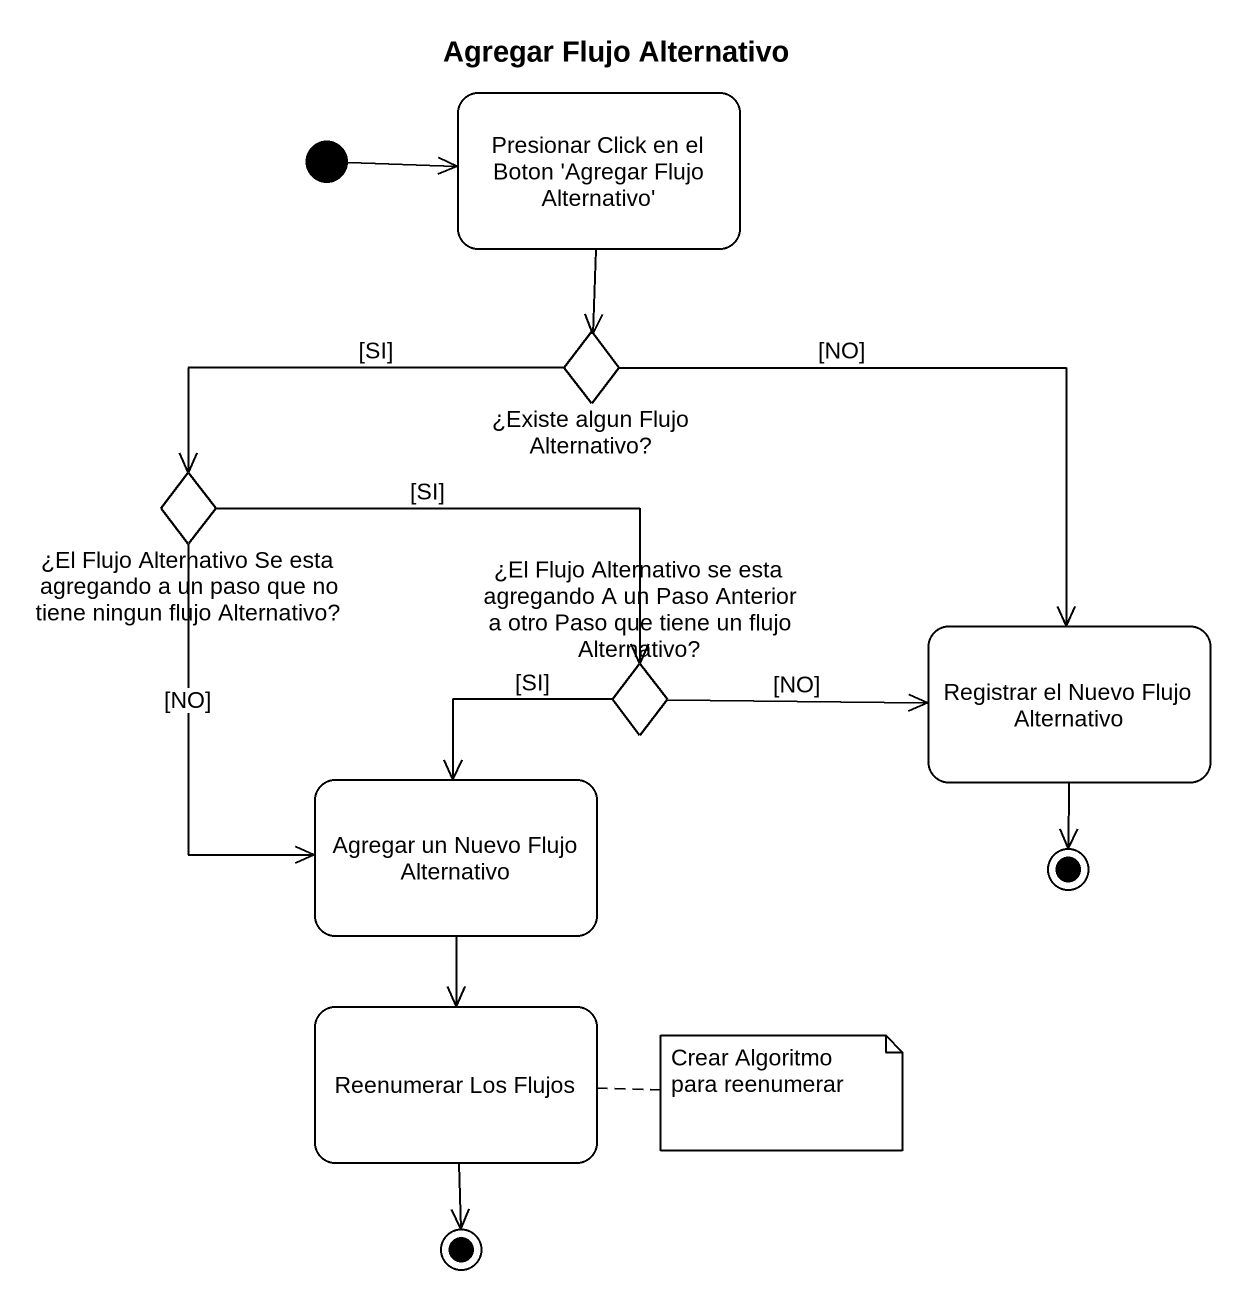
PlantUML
@startuml
title Agregar Flujo Alternativo
hide empty description
state "Presionar Click en el Boton 'Agregar Flujo Alternativo'" as Presionar_Click_en_el_Boton
state "¿Existe algun Flujo Alternativo?" as Existe_algun_Flujo <<choice>>
state "¿El Flujo Alternativo Se esta agregando a un paso que no tiene ningun flujo Alternativo?" as El_Flujo_Alternativo_Se <<choice>>
state "¿El Flujo Alternativo se esta agregando A un Paso Anterior a otro Paso que tiene un flujo Alternativo?" as El_Flujo_Alternativo_se <<choice>>
state "Registrar el Nuevo Flujo Alternativo" as Registrar_el_Nuevo_Flujo
state "Agregar un Nuevo Flujo Alternativo" as Agregar_un_Nuevo_Flujo
state final1 <<end>>
state "Reenumerar Los Flujos" as Reenumerar_Los_Flujos
state final2 <<end>>
[*] -right-> Presionar_Click_en_el_Boton
Presionar_Click_en_el_Boton --> Existe_algun_Flujo
Existe_algun_Flujo -left-> El_Flujo_Alternativo_Se : [SI]
Existe_algun_Flujo --> Registrar_el_Nuevo_Flujo : [NO]
El_Flujo_Alternativo_Se -right-> El_Flujo_Alternativo_se : [SI]
El_Flujo_Alternativo_Se --> Agregar_un_Nuevo_Flujo : [NO]
El_Flujo_Alternativo_se -right-> Registrar_el_Nuevo_Flujo : [NO]
El_Flujo_Alternativo_se --> Agregar_un_Nuevo_Flujo : [SI]
Registrar_el_Nuevo_Flujo --> final1
Agregar_un_Nuevo_Flujo --> Reenumerar_Los_Flujos
Reenumerar_Los_Flujos --> final2
note right of Reenumerar_Los_Flujos : Crear Algoritmo para reenumerar
@enduml
